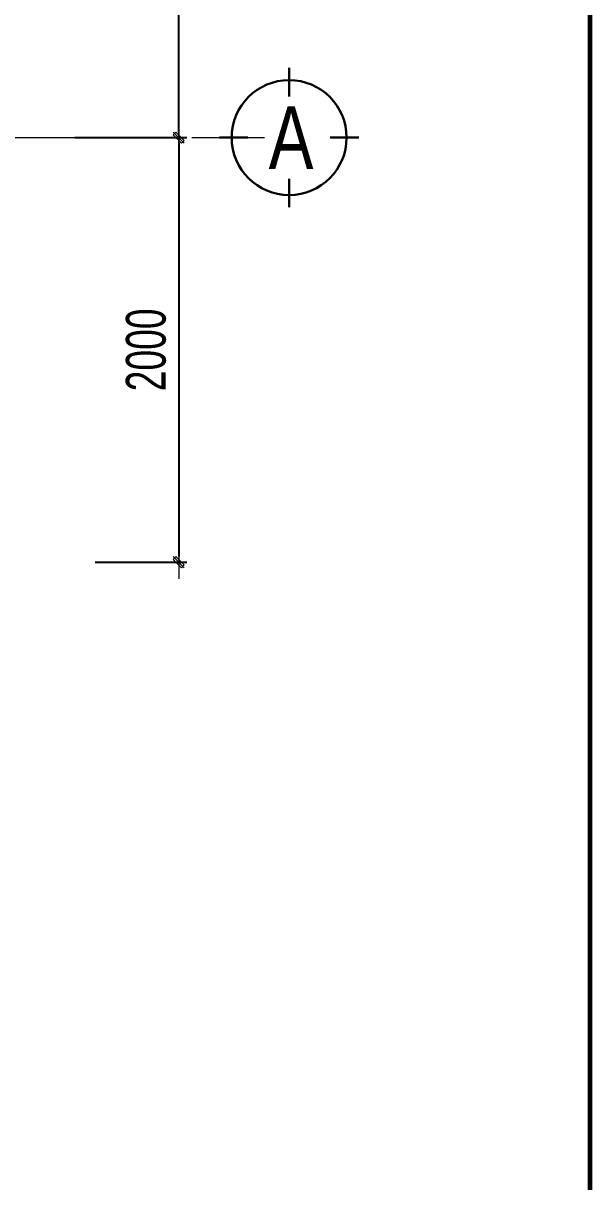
# Model space of a CAD drawing. Header units: millimetres. Extents: x -211129 to 461116, y -574633 to 115.
# Drawn here: x 295698 to 298366, y -546403 to -540945 of the extents above; entities that cross this region are included whole.
import ezdxf
from ezdxf.enums import TextEntityAlignment as Align

# ---------------------------------------------------------------- set-up
doc = ezdxf.new("R2010")
doc.units = ezdxf.units.MM
doc.header["$MEASUREMENT"] = 0
doc.header["$PDMODE"] = 32
doc.linetypes.add('CENTER', pattern=[2, 1.25, -0.25, 0.25, -0.25])
doc.layers.get('Defpoints').update_dxf_attribs({"color": 1})
for name, color, linetype, lineweight in [('Dim', 252, 'Continuous', 13), ('Khungten_LCDI', 7, 'Continuous', 5), ('LC Dim', 8, 'Continuous', 18), ('LC ISO', 153, 'Continuous', 13), ('LC Net thay', 63, 'Continuous', 25), ('LC Text1', 3, 'Continuous', 20), ('v-TRUC', 8, 'CENTER', 13)]:
    doc.layers.add(name, color=color, linetype=linetype, lineweight=lineweight)
doc.styles.add('EG 1', font='VHAVANB.TTF')
doc.styles.add('HOATBIF', font='hoatbif.shx', dxfattribs={"width": 0.7})
doc.styles.add('Khungten', font='VHAVAN.TTF', dxfattribs={"width": 0.9, "height": 5000})
doc.styles.add('LC 1', font='VHAVANB.TTF')
doc.styles.add('Tahoma', font='tahoma.ttf')
doc.styles.add('Title', font='VHBLACK.TTF', dxfattribs={"width": 0.8})
doc.dimstyles.new('1-110', dxfattribs={"dimscale": 110, "dimtxt": 2.5, "dimasz": 0.35, "dimexe": 0.5, "dimexo": 1, "dimgap": 0.8, "dimtad": 1, "dimdec": 0, "dimzin": 0, "dimdsep": 46, "dimtxsty": 'HOATBIF', "dimblk1": 'DOT', "dimblk2": 'DOT', "dimsah": 1, "dimcen": -1, "dimdle": 1, "dimclrd": 256, "dimclre": 256, "dimclrt": 4, "dimadec": 3, "dimazin": 2, "dimtfac": 0.333333, "dimtdec": 0, "dimtix": 1, "dimtmove": 2, "dimatfit": 3, "dimldrblk": 'DOT', "dimfxl": 1, "dimtvp": 0.833333, "dimtolj": 1, "dimtzin": 0, "dimarcsym": 0})

# ---------------------------------------------------------------- blocks, each defined once
blk = doc.blocks.new('lcdi fix')
at = {"layer": 'Khungten_LCDI', "color": 5, "lineweight": 60}
blk.add_line((36600, 14650), (36600, -14650), dxfattribs=at)
at = {"color": 7, "style": 'Khungten', "width": 0.8}
for tag, p in [('REVISION', (39498.8, -10746.3)), ('NGAYHT', (39546.1, -11609.4))]:
    blk.add_attdef(tag, text='', height=200, dxfattribs=at).set_placement(p, align=Align.CENTER)
at = {"layer": 'LC Text1', "color": 3, "style": 'LC 1', "width": 1.834006}
for tag, p, p2 in [('TENBANVE1', (36912.7, -8885.8), (40339.1, -8885.8)), ('TENBANVE2', (36912.7, -9562.5), (40339.1, -9562.5))]:
    blk.add_attdef(tag, text='', height=250, dxfattribs=at).set_placement(p, p2, align=Align.FIT)
at = {"layer": 'LC Text1', "style": 'Title', "width": 0.7}
blk.add_attdef('SOBANVE', text='', height=250, dxfattribs=at).set_placement((39562, -13896.2), align=Align.CENTER)
blk = doc.blocks.new('DOT')
at = {"layer": 'LC Dim'}
blk.add_line((-3, 0), (3, 0), dxfattribs=at)
at = {"layer": 'LC Dim', "color": 4}
blk.add_line((-1, -1), (1, 1), dxfattribs=at)
blk.add_lwpolyline([(0.5, 1), (-1, -0.5), (-0.5, -1), (1, 0.5)], close=True, dxfattribs=at)
blk = doc.blocks.new('*D1084')
at = {"layer": 'Defpoints', "color": 0, "ltscale": 2, "transparency": 16777216}
for p in [(295962.6, -541483.5), (295962.6, -543483.5), (296430.5, -543483.5)]:
    blk.add_point(p, dxfattribs=at)
at = {"layer": 'Dim', "lineweight": -2, "ltscale": 2, "transparency": 16777216}
for p, q in [((296037.6, -541483.5), (296468, -541483.5)), ((296430.5, -541509.8), (296430.5, -543457.3)), ((296037.6, -543483.5), (296468, -543483.5))]:
    blk.add_line(p, q, dxfattribs=at)
at = {"layer": 'Dim', "lineweight": -2, "ltscale": 2, "transparency": 16777216, "xscale": 26.25, "yscale": 26.25, "zscale": 26.25}
for p, rotation in [((296430.5, -541483.5), 90), ((296430.5, -543483.5), 270)]:
    blk.add_blockref('DOT', p, dxfattribs=dict(at, rotation=rotation))
at = {"layer": 'Dim', "color": 4, "ltscale": 2, "transparency": 16777216, "insert": (296276.7, -542483.5), "char_height": 187.5, "attachment_point": 5, "rotation": 90, "style": 'HOATBIF'}
blk.add_mtext('\\A1;2000', dxfattribs=at)
blk = doc.blocks.new('_Dot')
at = {"color": 0, "linetype": 'ByBlock', "lineweight": -2}
blk.add_line((-0.5, 0), (-1, 0), dxfattribs=at)
at = {"color": 0, "linetype": 'ByBlock', "const_width": 0.5}
blk.add_lwpolyline([(-0.25, 0, 1), (0.25, 0, 1)], format="xyb", close=True, dxfattribs=at)
blk = doc.blocks.new('*D1085')
at = {"layer": 'Defpoints', "color": 0, "ltscale": 2, "transparency": 16777216}
for p in [(295866.7, -535483.5), (296430.5, -535483.5), (295866.7, -541483.5)]:
    blk.add_point(p, dxfattribs=at)
at = {"layer": 'Dim', "lineweight": -2, "ltscale": 2, "transparency": 16777216}
for p, q in [((295941.7, -535483.5), (296468, -535483.5)), ((296430.5, -541457.3), (296430.5, -535509.8)), ((295941.7, -541483.5), (296468, -541483.5))]:
    blk.add_line(p, q, dxfattribs=at)
at = {"layer": 'Dim', "lineweight": -2, "ltscale": 2, "transparency": 16777216, "xscale": 26.25, "yscale": 26.25, "zscale": 26.25}
for p, rotation in [((296430.5, -535483.5), 90), ((296430.5, -541483.5), 270)]:
    blk.add_blockref('DOT', p, dxfattribs=dict(at, rotation=rotation))
at = {"layer": 'Dim', "color": 4, "ltscale": 2, "transparency": 16777216, "insert": (296276.7, -538483.5), "char_height": 187.5, "attachment_point": 5, "rotation": 90, "style": 'HOATBIF'}
blk.add_mtext('\\A1;6000', dxfattribs=at)
blk = doc.blocks.new('KyHieu TrucDinhVi')
at = {"color": 7, "lineweight": 30}
for p, q in [((0, 2.364), (0, 4)), ((-2.364, 0), (-4, 0)), ((2.364, 0), (4, 0)), ((0, -2.364), (0, -4))]:
    blk.add_line(p, q, dxfattribs=at)
blk.add_circle((0, 0), 3.3, dxfattribs=at)
at = {"ltscale": 20, "style": 'Tahoma'}
blk.add_attdef('AA', text='', height=3, dxfattribs=at).set_placement((0, 0), align=Align.MIDDLE_CENTER)

msp = doc.modelspace()

# ---------------------------------------------------------------- linework, layer by layer
at = {"layer": 'v-TRUC', "ltscale": 500}
msp.add_line((286492.7, -541483.5), (296834.2, -541483.5), dxfattribs=at)

# ---------------------------------------------------------------- block references
at = {"layer": 'LC ISO'}
ref = msp.add_blockref('KyHieu TrucDinhVi', (296950.4, -541483.5), dxfattribs=dict(at, xscale=-82, yscale=82, zscale=82))
ref.add_attrib('AA', 'a', dxfattribs={"layer": '0', "ltscale": 20, "height": 295.2, "style": 'EG 1', "width": 0.8}).set_placement((296959.4, -541483.5), align=Align.MIDDLE_CENTER)
at = {"layer": 'LC Net thay', "xscale": 0.75, "yscale": 0.75, "zscale": 0.75}
msp.add_blockref('lcdi fix', (270916.3, -542828.7), dxfattribs=at)

# ---------------------------------------------------------------- dimensions: what is measured, and where the dimension line sits
at = {"layer": 'Dim', "ltscale": 2}
for base, p1, p2, picture, middle in [((296430.5, -535483.5), (295866.7, -541483.5), (295866.7, -535483.5), '*D1085', (296276.7, -538483.5)), ((296430.5, -543483.5), (295962.6, -541483.5), (295962.6, -543483.5), '*D1084', (296276.7, -542483.5))]:
    dim = msp.add_linear_dim(base=base, p1=p1, p2=p2, angle=90, dimstyle='1-110', override={"dimscale": 75}, dxfattribs=at)
    dim.commit()
    dim.dimension.update_dxf_attribs({"geometry": picture, "text_midpoint": middle})

doc.saveas('drawing.dxf')
